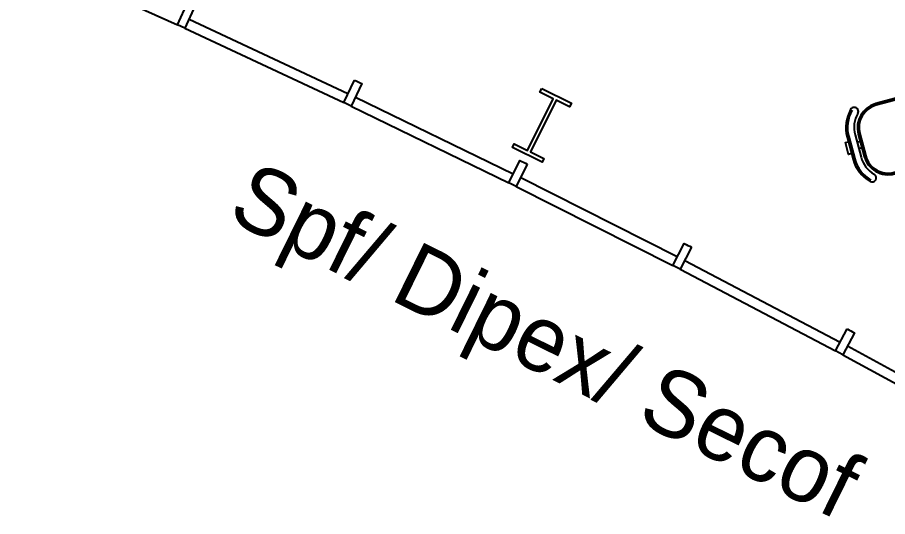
# Model space of a CAD drawing. Extents: x -1.7 to 87, y -33.6 to 19.
# Drawn here: x 44.33 to 49.6, y -9.75 to -6.73 of the extents above; entities that cross this region are included whole.
import ezdxf

# ---------------------------------------------------------------- set-up
doc = ezdxf.new("R2010")
doc.units = 0
for name, color, linetype in [('AR-ESQ', 2, 'Continuous'), ('AR-EST', 4, 'Continuous'), ('AR-MOB', 2, 'Continuous'), ('AR-TXT', 2, 'Continuous')]:
    doc.layers.add(name, color=color, linetype=linetype)
doc.styles.add('1-125', font='stylu.ttf', dxfattribs={"height": 0.2})

# ---------------------------------------------------------------- blocks, each defined once
blk = doc.blocks.new('CADEIRA-S')
at = {"color": 2}
for p, q in [((0.0718, 0.2686), (-0.0682, 0.2686)), ((0.0718, 0.2186), (-0.0682, 0.2186)), ((0.0718, 0.1986), (-0.0682, 0.1986)), ((-0.2182, 0.0486), (-0.2182, -0.1014)), ((0.2218, -0.1014), (0.2218, 0.0486)), ((-0.1182, -0.2014), (0.1218, -0.2014))]:
    blk.add_line(p, q, dxfattribs=at)
at = {"color": 1}
for p, q in [((0.0718, 0.2586), (-0.0682, 0.2586)), ((-0.0148, 0.1986), (-0.0149, 0.2186)), ((0.0252, 0.1986), (0.0251, 0.2186)), ((0.0718, 0.1886), (-0.0682, 0.1886)), ((-0.2082, 0.0486), (-0.2082, -0.1014)), ((0.2118, -0.1014), (0.2118, 0.0486)), ((-0.1182, -0.1914), (0.1218, -0.1914))]:
    blk.add_line(p, q, dxfattribs=at)
at = {"color": 2}
blk.add_lwpolyline([(-0.032, 0.2686), (-0.032, 0.2867), (0.0426, 0.2867), (0.0426, 0.2686)], dxfattribs=at)
for centre, radius, start, end in [((-0.0682, 0.0486), 0.22, 90, 135), ((0.0718, 0.0486), 0.22, 45, 90), ((-0.0682, 0.0486), 0.17, 90, 135), ((0.0718, 0.0486), 0.17, 45, 90), ((-0.2061, 0.1864), 0.025, 135, 315), ((-0.0682, 0.0486), 0.15, 90, 180), ((0.0718, 0.0486), 0.15, 0, 90), ((0.2097, 0.1864), 0.025, 225, 45), ((-0.1182, -0.1014), 0.1, 180, 270), ((0.1218, -0.1014), 0.1, 270, 0)]:
    blk.add_arc(centre, radius, start, end, dxfattribs=at)
at = {"color": 1}
for centre, radius, start, end in [((-0.0682, 0.0486), 0.21, 90, 135), ((0.0718, 0.0486), 0.21, 45, 90), ((-0.0682, 0.0486), 0.14, 90, 180), ((0.0718, 0.0486), 0.14, 0, 90), ((-0.1182, -0.1014), 0.09, 180, 270), ((0.1218, -0.1014), 0.09, 270, 0), ((-0.0052, -0.6823), 0.5534, 73.6911, 105.2491)]:
    blk.add_arc(centre, radius, start, end, dxfattribs=at)
blk = doc.blocks.new('estacao de trabalho 290 x 150')
at = {"extrusion": (0, 0, -1), "zscale": -1, "rotation": 45.00000000000864}
blk.add_blockref('CADEIRA-S', (-0.9586, 1.0061), dxfattribs=at)

msp = doc.modelspace()

# ---------------------------------------------------------------- linework, layer by layer
at = {"layer": 'AR-ESQ', "color": 1}
for points in [[(44.3251, -6.3381), (45.2939, -6.7729)], [(45.3394, -6.7937), (46.3015, -7.2432)], [(46.3466, -7.2648), (47.3017, -7.729)], [(47.3465, -7.7512), (48.2944, -8.2301)], [(48.3388, -8.2529), (49.2793, -8.7463)], [(49.3234, -8.7698), (50.2561, -9.2775)]]:
    msp.add_lwpolyline(points, dxfattribs=at)
at = {"layer": 'AR-ESQ'}
for points in [[(45.4019, -6.6573), (45.3394, -6.7937), (45.2939, -6.7729), (45.3564, -6.6365, -0.000172)], [(46.366, -7.1078, -0.000172), (46.4112, -7.1293), (46.3466, -7.2648), (46.3015, -7.2432)], [(47.4131, -7.6168), (47.3465, -7.7512), (47.3017, -7.729), (47.3683, -7.5946, -0.000172)], [(48.4075, -8.1196), (48.3388, -8.2529), (48.2944, -8.2301), (48.3631, -8.0967, -0.000172)], [(49.35, -8.614, -0.000172), (49.394, -8.6376), (49.3234, -8.7698), (49.2793, -8.7463)]]:
    msp.add_lwpolyline(points, format="xyb", close=True, dxfattribs=at)
for points in [[(45.3648, -6.7393), (46.3269, -7.1889)], [(46.3729, -7.2108), (47.328, -7.675)], [(47.3736, -7.6977), (48.3214, -8.1765)], [(48.3667, -8.1998), (49.3071, -8.6931)], [(49.352, -8.7171), (50.2848, -9.2248)]]:
    msp.add_lwpolyline(points, dxfattribs=at)
at = {"layer": 'AR-EST'}
msp.add_lwpolyline([(47.5009, -7.1582), (47.6801, -7.247), (47.669, -7.2694), (47.5884, -7.2294), (47.433, -7.543), (47.5136, -7.583), (47.5025, -7.6054), (47.3233, -7.5166), (47.3344, -7.4942), (47.4151, -7.5341), (47.5705, -7.2205), (47.4898, -7.1806), (47.5009, -7.1582)], dxfattribs=at)

# ---------------------------------------------------------------- block references
at = {"layer": 'AR-MOB', "xscale": -1, "rotation": 60.12190972222182}
msp.add_blockref('estacao de trabalho 290 x 150', (50.9776, -7.1221), dxfattribs=at)

# ---------------------------------------------------------------- texts
at = {"layer": 'AR-TXT', "color": 2, "insert": (47.4996, -8.7344), "char_height": 0.2, "attachment_point": 5, "rotation": 333.7537, "style": '1-125'}
msp.add_mtext('{\\H2x;Spf/ Dipex/ Secof}', dxfattribs=at)

doc.saveas('drawing.dxf')
